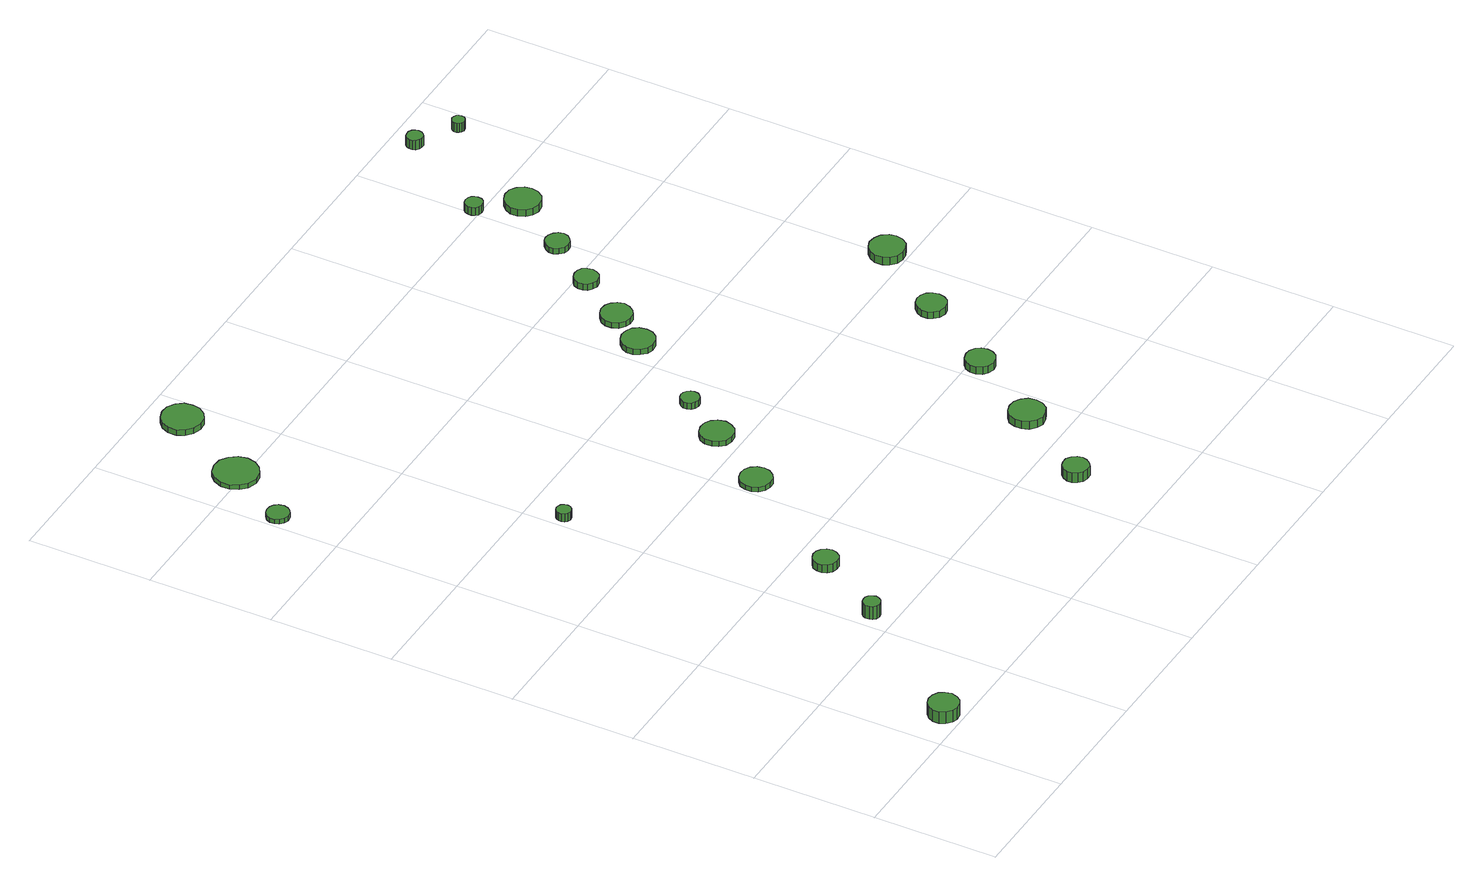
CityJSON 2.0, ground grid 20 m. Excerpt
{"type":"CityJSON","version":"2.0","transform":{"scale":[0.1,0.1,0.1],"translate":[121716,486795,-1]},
"CityObjects":{
"tree1":{"type":"SolitaryVegetationObject","attributes":{"function":"something"},"geometry":[{"type":"MultiSurface","lod":"1","boundaries":[[[0,1,2,3,4,5,6,7,8,9,10,11,12,13,14]],[[15,16,17,18,19,20,21,22,23,24,25,26,27,28,29]],[[0,29,28,1]],[[1,28,27,2]],[[2,27,26,3]],[[3,26,25,4]],[[4,25,24,5]],[[5,24,23,6]],[[6,23,22,7]],[[7,22,21,8]],[[8,21,20,9]],[[9,20,19,10]],[[10,19,18,11]],[[11,18,17,12]],[[12,17,16,13]],[[13,16,15,14]],[[14,15,29,0]]]}]},
"tree2":{"type":"SolitaryVegetationObject","attributes":{"function":"something"},"geometry":[{"type":"MultiSurface","lod":"1","boundaries":[[[30,31,32,33,34,35,36,37,38,39,40,41,42,43,44]],[[45,46,47,48,49,50,51,52,53,54,55,56,57,58,59]],[[30,59,58,31]],[[31,58,57,32]],[[32,57,56,33]],[[33,56,55,34]],[[34,55,54,35]],[[35,54,53,36]],[[36,53,52,37]],[[37,52,51,38]],[[38,51,50,39]],[[39,50,49,40]],[[40,49,48,41]],[[41,48,47,42]],[[42,47,46,43]],[[43,46,45,44]],[[44,45,59,30]]]}]},
"tree3":{"type":"SolitaryVegetationObject","attributes":{"function":"something"},"geometry":[{"type":"MultiSurface","lod":"1","boundaries":[[[60,61,62,63,64,65,66,67,68,69,70,71,72,73,74]],[[75,76,77,78,79,80,81,82,83,84,85,86,87,88,89]],[[60,89,88,61]],[[61,88,87,62]],[[62,87,86,63]],[[63,86,85,64]],[[64,85,84,65]],[[65,84,83,66]],[[66,83,82,67]],[[67,82,81,68]],[[68,81,80,69]],[[69,80,79,70]],[[70,79,78,71]],[[71,78,77,72]],[[72,77,76,73]],[[73,76,75,74]],[[74,75,89,60]]]}]},
"tree4":{"type":"SolitaryVegetationObject","attributes":{"function":"something"},"geometry":[{"type":"MultiSurface","lod":"1","boundaries":[[[90,91,92,93,94,95,96,97,98,99,100,101,102,103,104]],[[105,106,107,108,109,110,111,112,113,114,115,116,117,118,119]],[[90,119,118,91]],[[91,118,117,92]],[[92,117,116,93]],[[93,116,115,94]],[[94,115,114,95]],[[95,114,113,96]],[[96,113,112,97]],[[97,112,111,98]],[[98,111,110,99]],[[99,110,109,100]],[[100,109,108,101]],[[101,108,107,102]],[[102,107,106,103]],[[103,106,105,104]],[[104,105,119,90]]]}]},
"tree5":{"type":"SolitaryVegetationObject","attributes":{"function":"something"},"geometry":[{"type":"MultiSurface","lod":"1","boundaries":[[[120,121,122,123,124,125,126,127,128,129,130,131,132,133,134]],[[135,136,137,138,139,140,141,142,143,144,145,146,147,148,149]],[[120,149,148,121]],[[121,148,147,122]],[[122,147,146,123]],[[123,146,145,124]],[[124,145,144,125]],[[125,144,143,126]],[[126,143,142,127]],[[127,142,141,128]],[[128,141,140,129]],[[129,140,139,130]],[[130,139,138,131]],[[131,138,137,132]],[[132,137,136,133]],[[133,136,135,134]],[[134,135,149,120]]]}]},
"tree6":{"type":"SolitaryVegetationObject","attributes":{"function":"something"},"geometry":[{"type":"MultiSurface","lod":"1","boundaries":[[[150,151,152,153,154,155,156,157,158,159,160,161,162,163,164]],[[165,166,167,168,169,170,171,172,173,174,175,176,177,178,179]],[[150,179,178,151]],[[151,178,177,152]],[[152,177,176,153]],[[153,176,175,154]],[[154,175,174,155]],[[155,174,173,156]],[[156,173,172,157]],[[157,172,171,158]],[[158,171,170,159]],[[159,170,169,160]],[[160,169,168,161]],[[161,168,167,162]],[[162,167,166,163]],[[163,166,165,164]],[[164,165,179,150]]]}]},
"tree7":{"type":"SolitaryVegetationObject","attributes":{"function":"something"}},
"tree8":{"type":"SolitaryVegetationObject","attributes":{"function":"something"}},
"tree9":{"type":"SolitaryVegetationObject","attributes":{"function":"something"},"geometry":[{"type":"MultiSurface","lod":"1","boundaries":[[[180,181,182,183,184,185,186,187,188,189,190,191,192,193,194]],[[195,196,197,198,199,200,201,202,203,204,205,206,207,208,209]],[[180,209,208,181]],[[181,208,207,182]],[[182,207,206,183]],[[183,206,205,184]],[[184,205,204,185]],[[185,204,203,186]],[[186,203,202,187]],[[187,202,201,188]],[[188,201,200,189]],[[189,200,199,190]],[[190,199,198,191]],[[191,198,197,192]],[[192,197,196,193]],[[193,196,195,194]],[[194,195,209,180]]]}]},
"tree10":{"type":"SolitaryVegetationObject","attributes":{"function":"something"},"geometry":[{"type":"MultiSurface","lod":"1","boundaries":[[[210,211,212,213,214,215,216,217,218,219,220,221,222,223,224]],[[225,226,227,228,229,230,231,232,233,234,235,236,237,238,239]],[[210,239,238,211]],[[211,238,237,212]],[[212,237,236,213]],[[213,236,235,214]],[[214,235,234,215]],[[215,234,233,216]],[[216,233,232,217]],[[217,232,231,218]],[[218,231,230,219]],[[219,230,229,220]],[[220,229,228,221]],[[221,228,227,222]],[[222,227,226,223]],[[223,226,225,224]],[[224,225,239,210]]]}]},
"tree11":{"type":"SolitaryVegetationObject","attributes":{"function":"something"},"geometry":[{"type":"MultiSurface","lod":"1","boundaries":[[[240,241,242,243,244,245,246,247,248,249,250,251,252,253,254]],[[255,256,257,258,259,260,261,262,263,264,265,266,267,268,269]],[[240,269,268,241]],[[241,268,267,242]],[[242,267,266,243]],[[243,266,265,244]],[[244,265,264,245]],[[245,264,263,246]],[[246,263,262,247]],[[247,262,261,248]],[[248,261,260,249]],[[249,260,259,250]],[[250,259,258,251]],[[251,258,257,252]],[[252,257,256,253]],[[253,256,255,254]],[[254,255,269,240]]]}]},
"tree12":{"type":"SolitaryVegetationObject","attributes":{"function":"something"},"geometry":[{"type":"MultiSurface","lod":"1","boundaries":[[[270,271,272,273,274,275,276,277,278,279,280,281,282,283,284]],[[285,286,287,288,289,290,291,292,293,294,295,296,297,298,299]],[[270,299,298,271]],[[271,298,297,272]],[[272,297,296,273]],[[273,296,295,274]],[[274,295,294,275]],[[275,294,293,276]],[[276,293,292,277]],[[277,292,291,278]],[[278,291,290,279]],[[279,290,289,280]],[[280,289,288,281]],[[281,288,287,282]],[[282,287,286,283]],[[283,286,285,284]],[[284,285,299,270]]]}]},
"tree13":{"type":"SolitaryVegetationObject","attributes":{"function":"something"},"geometry":[{"type":"MultiSurface","lod":"1","boundaries":[[[300,301,302,303,304,305,306,307,308,309,310,311,312,313,314]],[[315,316,317,318,319,320,321,322,323,324,325,326,327,328,329]],[[300,329,328,301]],[[301,328,327,302]],[[302,327,326,303]],[[303,326,325,304]],[[304,325,324,305]],[[305,324,323,306]],[[306,323,322,307]],[[307,322,321,308]],[[308,321,320,309]],[[309,320,319,310]],[[310,319,318,311]],[[311,318,317,312]],[[312,317,316,313]],[[313,316,315,314]],[[314,315,329,300]]]}]},
"tree14":{"type":"SolitaryVegetationObject","attributes":{"function":"something"},"geometry":[{"type":"MultiSurface","lod":"1","boundaries":[[[330,331,332,333,334,335,336,337,338,339,340,341,342,343,344]],[[345,346,347,348,349,350,351,352,353,354,355,356,357,358,359]],[[330,359,358,331]],[[331,358,357,332]],[[332,357,356,333]],[[333,356,355,334]],[[334,355,354,335]],[[335,354,353,336]],[[336,353,352,337]],[[337,352,351,338]],[[338,351,350,339]],[[339,350,349,340]],[[340,349,348,341]],[[341,348,347,342]],[[342,347,346,343]],[[343,346,345,344]],[[344,345,359,330]]]}]},
"tree15":{"type":"SolitaryVegetationObject","attributes":{"function":"something"},"geometry":[{"type":"MultiSurface","lod":"1","boundaries":[[[360,361,362,363,364,365,366,367,368,369,370,371,372,373,374]],[[375,376,377,378,379,380,381,382,383,384,385,386,387,388,389]],[[360,389,388,361]],[[361,388,387,362]],[[362,387,386,363]],[[363,386,385,364]],[[364,385,384,365]],[[365,384,383,366]],[[366,383,382,367]],[[367,382,381,368]],[[368,381,380,369]],[[369,380,379,370]],[[370,379,378,371]],[[371,378,377,372]],[[372,377,376,373]],[[373,376,375,374]],[[374,375,389,360]]]}]},
"tree16":{"type":"SolitaryVegetationObject","attributes":{"function":"something"},"geometry":[{"type":"MultiSurface","lod":"1","boundaries":[[[390,391,392,393,394,395,396,397,398,399,400,401,402,403,404]],[[405,406,407,408,409,410,411,412,413,414,415,416,417,418,419]],[[390,419,418,391]],[[391,418,417,392]],[[392,417,416,393]],[[393,416,415,394]],[[394,415,414,395]],[[395,414,413,396]],[[396,413,412,397]],[[397,412,411,398]],[[398,411,410,399]],[[399,410,409,400]],[[400,409,408,401]],[[401,408,407,402]],[[402,407,406,403]],[[403,406,405,404]],[[404,405,419,390]]]}]},
"tree17":{"type":"SolitaryVegetationObject","attributes":{"function":"something"},"geometry":[{"type":"MultiSurface","lod":"1","boundaries":[[[420,421,422,423,424,425,426,427,428,429,430,431,432,433,434]],[[435,436,437,438,439,440,441,442,443,444,445,446,447,448,449]],[[420,449,448,421]],[[421,448,447,422]],[[422,447,446,423]],[[423,446,445,424]],[[424,445,444,425]],[[425,444,443,426]],[[426,443,442,427]],[[427,442,441,428]],[[428,441,440,429]],[[429,440,439,430]],[[430,439,438,431]],[[431,438,437,432]],[[432,437,436,433]],[[433,436,435,434]],[[434,435,449,420]]]}]},
"tree18":{"type":"SolitaryVegetationObject","attributes":{"function":"something"},"geometry":[{"type":"MultiSurface","lod":"1","boundaries":[[[450,451,452,453,454,455,456,457,458,459,460,461,462,463,464]],[[465,466,467,468,469,470,471,472,473,474,475,476,477,478,479]],[[450,479,478,451]],[[451,478,477,452]],[[452,477,476,453]],[[453,476,475,454]],[[454,475,474,455]],[[455,474,473,456]],[[456,473,472,457]],[[457,472,471,458]],[[458,471,470,459]],[[459,470,469,460]],[[460,469,468,461]],[[461,468,467,462]],[[462,467,466,463]],[[463,466,465,464]],[[464,465,479,450]]]}]},
"tree19":{"type":"SolitaryVegetationObject","attributes":{"function":"something"},"geometry":[{"type":"MultiSurface","lod":"1","boundaries":[[[480,481,482,483,484,485,486,487,488,489,490,491,492,493,494]],[[495,496,497,498,499,500,501,502,503,504,505,506,507,508,509]],[[480,509,508,481]],[[481,508,507,482]],[[482,507,506,483]],[[483,506,505,484]],[[484,505,504,485]],[[485,504,503,486]],[[486,503,502,487]],[[487,502,501,488]],[[488,501,500,489]],[[489,500,499,490]],[[490,499,498,491]],[[491,498,497,492]],[[492,497,496,493]],[[493,496,495,494]],[[494,495,509,480]]]}]},
"tree20":{"type":"SolitaryVegetationObject","attributes":{"function":"something"}},
"tree21":{"type":"SolitaryVegetationObject","attributes":{"function":"something"},"geometry":[{"type":"MultiSurface","lod":"1","boundaries":[[[510,511,512,513,514,515,516,517,518,519,520,521,522,523,524]],[[525,526,527,528,529,530,531,532,533,534,535,536,537,538,539]],[[510,539,538,511]],[[511,538,537,512]],[[512,537,536,513]],[[513,536,535,514]],[[514,535,534,515]],[[515,534,533,516]],[[516,533,532,517]],[[517,532,531,518]],[[518,531,530,519]],[[519,530,529,520]],[[520,529,528,521]],[[521,528,527,522]],[[522,527,526,523]],[[523,526,525,524]],[[524,525,539,510]]]}]},
"tree22":{"type":"SolitaryVegetationObject","attributes":{"function":"something"},"geometry":[{"type":"MultiSurface","lod":"1","boundaries":[[[540,541,542,543,544,545,546,547,548,549,550,551,552,553,554]],[[555,556,557,558,559,560,561,562,563,564,565,566,567,568,569]],[[540,569,568,541]],[[541,568,567,542]],[[542,567,566,543]],[[543,566,565,544]],[[544,565,564,545]],[[545,564,563,546]],[[546,563,562,547]],[[547,562,561,548]],[[548,561,560,549]],[[549,560,559,550]],[[550,559,558,551]],[[551,558,557,552]],[[552,557,556,553]],[[553,556,555,554]],[[554,555,569,540]]]}]},
"tree23":{"type":"SolitaryVegetationObject","attributes":{"function":"something"},"geometry":[{"type":"MultiSurface","lod":"1","boundaries":[[[570,571,572,573,574,575,576,577,578,579,580,581,582,583,584]],[[585,586,587,588,589,590,591,592,593,594,595,596,597,598,599]],[[570,599,598,571]],[[571,598,597,572]],[[572,597,596,573]],[[573,596,595,574]],[[574,595,594,575]],[[575,594,593,576]],[[576,593,592,577]],[[577,592,591,578]],[[578,591,590,579]],[[579,590,589,580]],[[580,589,588,581]],[[581,588,587,582]],[[582,587,586,583]],[[583,586,585,584]],[[584,585,599,570]]]}]},
"tree24":{"type":"SolitaryVegetationObject","attributes":{"function":"something"},"geometry":[{"type":"MultiSurface","lod":"1","boundaries":[[[600,601,602,603,604,605,606,607,608,609,610,611,612,613,614]],[[615,616,617,618,619,620,621,622,623,624,625,626,627,628,629]],[[600,629,628,601]],[[601,628,627,602]],[[602,627,626,603]],[[603,626,625,604]],[[604,625,624,605]],[[605,624,623,606]],[[606,623,622,607]],[[607,622,621,608]],[[608,621,620,609]],[[609,620,619,610]],[[610,619,618,611]],[[611,618,617,612]],[[612,617,616,613]],[[613,616,615,614]],[[614,615,629,600]]]}]},
"tree25":{"type":"SolitaryVegetationObject","attributes":{"function":"something"}},
"tree26":{"type":"SolitaryVegetationObject","attributes":{"function":"something"},"geometry":[{"type":"MultiSurface","lod":"1","boundaries":[[[630,631,632,633,634,635,636,637,638,639,640,641,642,643,644]],[[645,646,647,648,649,650,651,652,653,654,655,656,657,658,659]],[[630,659,658,631]],[[631,658,657,632]],[[632,657,656,633]],[[633,656,655,634]],[[634,655,654,635]],[[635,654,653,636]],[[636,653,652,637]],[[637,652,651,638]],[[638,651,650,639]],[[639,650,649,640]],[[640,649,648,641]],[[641,648,647,642]],[[642,647,646,643]],[[643,646,645,644]],[[644,645,659,630]]]}]},
"tree27":{"type":"SolitaryVegetationObject","attributes":{"function":"something"},"geometry":[{"type":"MultiSurface","lod":"1","boundaries":[[[660,661,662,663,664,665,666,667,668,669,670,671,672,673,674]],[[675,676,677,678,679,680,681,682,683,684,685,686,687,688,689]],[[660,689,688,661]],[[661,688,687,662]],[[662,687,686,663]],[[663,686,685,664]],[[664,685,684,665]],[[665,684,683,666]],[[666,683,682,667]],[[667,682,681,668]],[[668,681,680,669]],[[669,680,679,670]],[[670,679,678,671]],[[671,678,677,672]],[[672,677,676,673]],[[673,676,675,674]],[[674,675,689,660]]]}]}
},
"vertices":[
[91,30,28],[88,40,28],[83,48,28],[74,53,28],[64,54,28],[55,51,28],[47,44,28],[43,35,28],[43,25,28],[47,16,28],[55,9,28],[64,6,28],[74,7,28],[83,12,28],[88,20,28],[88,20,7],[83,12,7],[74,7,7],[64,6,7],[55,9,7],[47,16,7],[43,25,7],[43,35,7],[47,44,7],[55,51,7],[64,54,7],[74,53,7],[83,48,7],[88,40,7],[91,30,7],
[242,237,30],[240,242,30],[237,247,30],[232,250,30],[227,250,30],[221,249,30],[217,245,30],[215,240,30],[215,234,30],[217,229,30],[221,225,30],[227,223,30],[232,224,30],[237,227,30],[240,231,30],[240,231,7],[237,227,7],[232,224,7],[227,223,7],[221,225,7],[217,229,7],[215,234,7],[215,240,7],[217,245,7],[221,249,7],[227,250,7],[232,250,7],[237,247,7],[240,242,7],[242,237,7],
[40,1108,15],[38,1116,15],[34,1122,15],[28,1125,15],[20,1126,15],[13,1124,15],[7,1119,15],[4,1112,15],[4,1105,15],[7,1098,15],[13,1093,15],[20,1090,15],[28,1091,15],[34,1095,15],[38,1101,15],[38,1101,7],[34,1095,7],[28,1091,7],[20,1090,7],[13,1093,7],[7,1098,7],[4,1105,7],[4,1112,7],[7,1119,7],[13,1124,7],[20,1126,7],[28,1125,7],[34,1122,7],[38,1116,7],[40,1108,7],
[320,352,21],[318,360,21],[313,367,21],[306,371,21],[298,372,21],[290,369,21],[284,364,21],[281,356,21],[281,348,21],[284,341,21],[290,335,21],[298,333,21],[306,333,21],[313,337,21],[318,344,21],[318,344,7],[313,337,7],[306,333,7],[298,333,7],[290,335,7],[284,341,7],[281,348,7],[281,356,7],[284,364,7],[290,369,7],[298,372,7],[306,371,7],[313,367,7],[318,360,7],[320,352,7],
[231,742,21],[230,747,21],[227,751,21],[223,753,21],[218,754,21],[213,752,21],[210,749,21],[208,744,21],[208,740,21],[210,735,21],[213,732,21],[218,730,21],[223,731,21],[227,733,21],[230,737,21],[230,737,7],[227,733,7],[223,731,7],[218,730,7],[213,732,7],[210,735,7],[208,740,7],[208,744,7],[210,749,7],[213,752,7],[218,754,7],[223,753,7],[227,751,7],[230,747,7],[231,742,7],
[115,1209,15],[112,1223,15],[103,1235,15],[91,1243,15],[76,1244,15],[62,1240,15],[52,1230,15],[46,1216,15],[46,1202,15],[52,1189,15],[62,1179,15],[76,1174,15],[91,1176,15],[103,1183,15],[112,1195,15],[112,1195,7],[103,1183,7],[91,1176,7],[76,1174,7],[62,1179,7],[52,1189,7],[46,1202,7],[46,1216,7],[52,1230,7],[62,1240,7],[76,1244,7],[91,1243,7],[103,1235,7],[112,1223,7],[115,1209,7],
[187,1339,17],[185,1352,17],[177,1363,17],[165,1370,17],[152,1371,17],[139,1367,17],[129,1358,17],[123,1346,17],[123,1332,17],[129,1320,17],[139,1311,17],[152,1307,17],[165,1308,17],[177,1315,17],[185,1326,17],[185,1326,7],[177,1315,7],[165,1308,7],[152,1307,7],[139,1311,7],[129,1320,7],[123,1332,7],[123,1346,7],[129,1358,7],[139,1367,7],[152,1371,7],[165,1370,7],[177,1363,7],[185,1352,7],[187,1339,7],
[453,537,15],[451,547,15],[445,556,15],[436,561,15],[426,562,15],[416,559,15],[408,552,15],[404,542,15],[404,532,15],[408,522,15],[416,515,15],[426,512,15],[436,513,15],[445,518,15],[451,527,15],[451,527,6],[445,518,6],[436,513,6],[426,512,6],[416,515,6],[408,522,6],[404,532,6],[404,542,6],[408,552,6],[416,559,6],[426,562,6],[436,561,6],[445,556,6],[451,547,6],[453,537,6],
[525,640,15],[522,651,15],[516,660,15],[507,665,15],[496,666,15],[485,663,15],[477,656,15],[473,646,15],[473,635,15],[477,625,15],[485,617,15],[496,614,15],[507,615,15],[516,620,15],[522,629,15],[522,629,6],[516,620,6],[507,615,6],[496,614,6],[485,617,6],[477,625,6],[473,635,6],[473,646,6],[477,656,6],[485,663,6],[496,666,6],[507,665,6],[516,660,6],[522,651,6],[525,640,6],
[686,136,24],[684,144,24],[679,151,24],[672,156,24],[663,156,24],[655,154,24],[649,148,24],[645,140,24],[645,132,24],[649,124,24],[655,118,24],[663,116,24],[672,116,24],[679,121,24],[684,128,24],[684,128,7],[679,121,7],[672,116,7],[663,116,7],[655,118,7],[649,124,7],[645,132,7],[645,140,7],[649,148,7],[655,154,7],[663,156,7],[672,156,7],[679,151,7],[684,144,7],[686,136,7],
[564,712,17],[563,718,17],[559,723,17],[554,726,17],[548,727,17],[542,725,17],[537,721,17],[534,715,17],[534,709,17],[537,703,17],[542,699,17],[548,697,17],[554,698,17],[559,701,17],[563,706,17],[563,706,6],[559,701,6],[554,698,6],[548,697,6],[542,699,6],[537,703,6],[534,709,6],[534,715,6],[537,721,6],[542,725,6],[548,727,6],[554,726,6],[559,723,6],[563,718,6],[564,712,6],
[779,263,21],[777,275,21],[770,284,21],[760,290,21],[748,291,21],[737,288,21],[728,280,21],[724,269,21],[724,258,21],[728,247,21],[737,239,21],[748,235,21],[760,237,21],[770,242,21],[777,252,21],[777,252,7],[770,242,7],[760,237,7],[748,235,7],[737,239,7],[728,247,7],[724,258,7],[724,269,7],[728,280,7],[737,288,7],[748,291,7],[760,290,7],[770,284,7],[777,275,7],[779,263,7],
[664,846,16],[662,857,16],[656,866,16],[646,871,16],[635,872,16],[625,869,16],[617,861,16],[612,852,16],[612,841,16],[617,831,16],[625,823,16],[635,820,16],[646,821,16],[656,827,16],[662,835,16],[662,835,6],[656,827,6],[646,821,6],[635,820,6],[625,823,6],[617,831,6],[612,841,6],[612,852,6],[617,861,6],[625,869,6],[635,872,6],[646,871,6],[656,866,6],[662,857,6],[664,846,6],
[854,384,20],[852,394,20],[847,401,20],[838,406,20],[829,407,20],[819,404,20],[812,398,20],[808,389,20],[808,379,20],[812,370,20],[819,364,20],[829,361,20],[838,362,20],[847,367,20],[852,375,20],[852,375,7],[847,367,7],[838,362,7],[829,361,7],[819,364,7],[812,370,7],[808,379,7],[808,389,7],[812,398,7],[819,404,7],[829,407,7],[838,406,7],[847,401,7],[852,394,7],[854,384,7],
[703,904,16],[700,914,16],[694,922,16],[686,927,16],[675,928,16],[666,925,16],[658,918,16],[654,909,16],[654,899,16],[658,889,16],[666,882,16],[675,879,16],[686,880,16],[694,885,16],[700,894,16],[700,894,6],[694,885,6],[686,880,6],[675,879,6],[666,882,6],[658,889,6],[654,899,6],[654,909,6],[658,918,6],[666,925,6],[675,928,6],[686,927,6],[694,922,6],[700,914,6],[703,904,6],
[752,983,17],[750,991,17],[746,998,17],[739,1002,17],[731,1002,17],[723,1000,17],[717,995,17],[714,987,17],[714,979,17],[717,972,17],[723,967,17],[731,964,17],[739,965,17],[746,969,17],[750,976,17],[750,976,6],[746,969,6],[739,965,6],[731,964,6],[723,967,6],[717,972,6],[714,979,6],[714,987,6],[717,995,6],[723,1000,6],[731,1002,6],[739,1002,6],[746,998,6],[750,991,6],[752,983,6],
[938,510,19],[936,520,19],[931,528,19],[922,533,19],[913,534,19],[903,531,19],[896,524,19],[892,515,19],[892,505,19],[896,497,19],[903,490,19],[913,487,19],[922,488,19],[931,493,19],[936,501,19],[936,501,7],[931,493,7],[922,488,7],[913,487,7],[903,490,7],[896,497,7],[892,505,7],[892,515,7],[896,524,7],[903,531,7],[913,534,7],[922,533,7],[931,528,7],[936,520,7],[938,510,7],
[809,1062,16],[807,1070,16],[802,1076,16],[795,1080,16],[787,1081,16],[780,1079,16],[774,1073,16],[770,1066,16],[770,1058,16],[774,1051,16],[780,1045,16],[787,1043,16],[795,1044,16],[802,1048,16],[807,1054,16],[807,1054,6],[802,1048,6],[795,1044,6],[787,1043,6],[780,1045,6],[774,1051,6],[770,1058,6],[770,1066,6],[774,1073,6],[780,1079,6],[787,1081,6],[795,1080,6],[802,1076,6],[807,1070,6],[809,1062,6],
[823,1211,19],[822,1217,19],[819,1221,19],[814,1224,19],[808,1225,19],[802,1223,19],[798,1219,19],[796,1214,19],[796,1208,19],[798,1203,19],[802,1199,19],[808,1197,19],[814,1198,19],[819,1201,19],[822,1205,19],[822,1205,5],[819,1201,5],[814,1198,5],[808,1197,5],[802,1199,5],[798,1203,5],[796,1208,5],[796,1214,5],[798,1219,5],[802,1223,5],[808,1225,5],[814,1224,5],[819,1221,5],[822,1217,5],[823,1211,5],
[1030,631,20],[1028,642,20],[1021,652,20],[1011,657,20],[999,659,20],[988,655,20],[980,647,20],[975,637,20],[975,625,20],[980,615,20],[988,607,20],[999,604,20],[1011,605,20],[1021,610,20],[1028,620,20],[1028,620,6],[1021,610,6],[1011,605,6],[999,604,6],[988,607,6],[980,615,6],[975,625,6],[975,637,6],[980,647,6],[988,655,6],[999,659,6],[1011,657,6],[1021,652,6],[1028,642,6],[1030,631,6],
[881,1154,17],[879,1165,17],[872,1175,17],[862,1181,17],[850,1182,17],[839,1178,17],[831,1170,17],[826,1160,17],[826,1148,17],[831,1137,17],[839,1130,17],[850,1126,17],[862,1127,17],[872,1133,17],[879,1143,17],[879,1143,5],[872,1133,5],[862,1127,5],[850,1126,5],[839,1130,5],[831,1137,5],[826,1148,5],[826,1160,5],[831,1170,5],[839,1178,5],[850,1182,5],[862,1181,5],[872,1175,5],[879,1165,5],[881,1154,5],
[919,1362,22],[918,1367,22],[915,1371,22],[910,1374,22],[905,1374,22],[900,1373,22],[896,1369,22],[894,1364,22],[894,1359,22],[896,1354,22],[900,1351,22],[905,1349,22],[910,1349,22],[915,1352,22],[918,1356,22],[918,1356,5],[915,1352,5],[910,1349,5],[905,1349,5],[900,1351,5],[896,1354,5],[894,1359,5],[894,1364,5],[896,1369,5],[900,1373,5],[905,1374,5],[910,1374,5],[915,1371,5],[918,1367,5],[919,1362,5],
[981,1324,21],[980,1329,21],[978,1332,21],[974,1334,21],[970,1335,21],[966,1333,21],[963,1330,21],[961,1327,21],[961,1322,21],[963,1319,21],[966,1316,21],[970,1314,21],[974,1315,21],[978,1317,21],[980,1320,21],[980,1320,5],[978,1317,5],[974,1315,5],[970,1314,5],[966,1316,5],[963,1319,5],[961,1322,5],[961,1327,5],[963,1330,5],[966,1333,5],[970,1335,5],[974,1334,5],[978,1332,5],[980,1329,5],[981,1324,5]
]}
